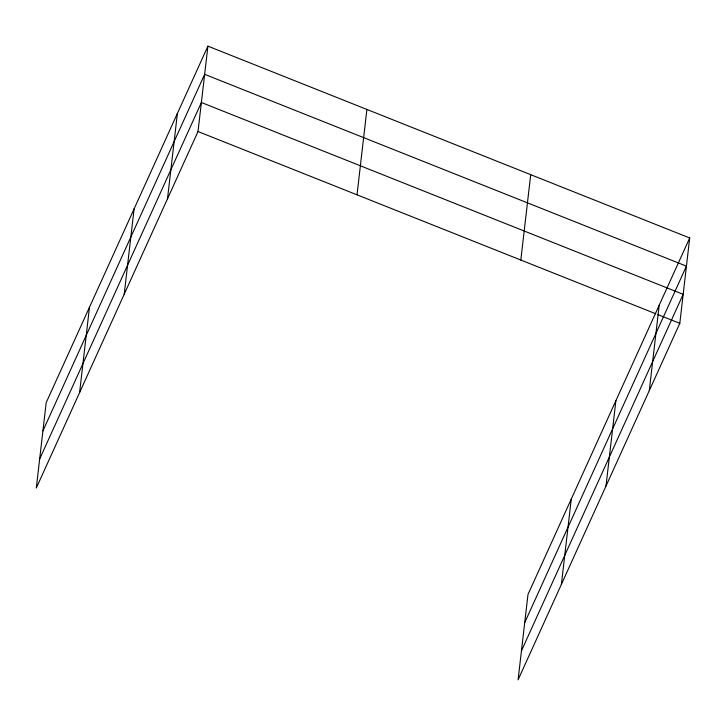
<?xml version="1.0" encoding="UTF-8"?>
<svg xmlns="http://www.w3.org/2000/svg" width="726" height="726" viewBox="0 0 726 726"><rect width="100%" height="100%" fill="white"/><g stroke="black" fill="none" stroke-linecap="round" stroke-linejoin="round"><path stroke-width="1.09" d="M79.597 392.584L89.489 307.216M124.2 294.248L134.101 208.879M167.497 198.797L177.398 113.428M207.917 46.146L46.192 402.658L36.3 488.026L198.016 131.524L207.917 46.146L689.7 237.974L679.808 323.342L518.083 679.854L527.983 594.476L689.7 237.974M357.01 194.822L366.902 109.454M520.814 260.044L530.715 174.667M561.38 584.403L571.28 499.034M605.992 486.066L615.884 400.698M649.289 390.624L659.181 305.247M42.925 430.836L204.65 74.324L686.433 266.143L524.716 622.654M39.667 459.004L201.383 102.493L683.166 294.311L521.45 650.823M198.016 131.524L655.75 313.759M657.838 314.594L679.808 323.342"/></g></svg>
